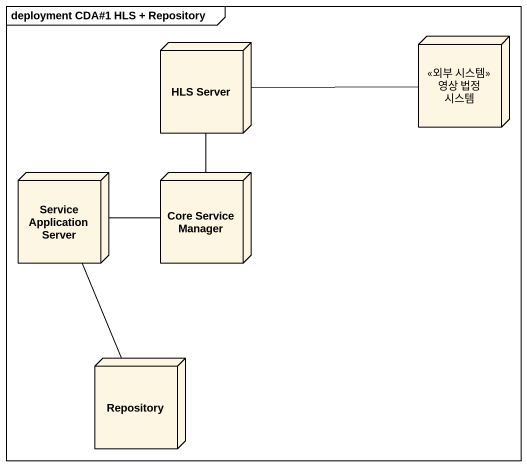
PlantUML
@startuml
mainframe deployment CDA#1 HLS + Repository
node "HLS Server" as HLS_Server
node "<<외부 시스템>> 영상 법정 시스템" as 외부_시스템_영상_법정_시스템
node "Service Application Server" as Service_Application_Server
node "Core Service Manager" as Core_Service_Manager
node Repository
HLS_Server -right- 외부_시스템_영상_법정_시스템
Service_Application_Server -right- Core_Service_Manager
Service_Application_Server -- Repository
Core_Service_Manager -up- HLS_Server
@enduml
